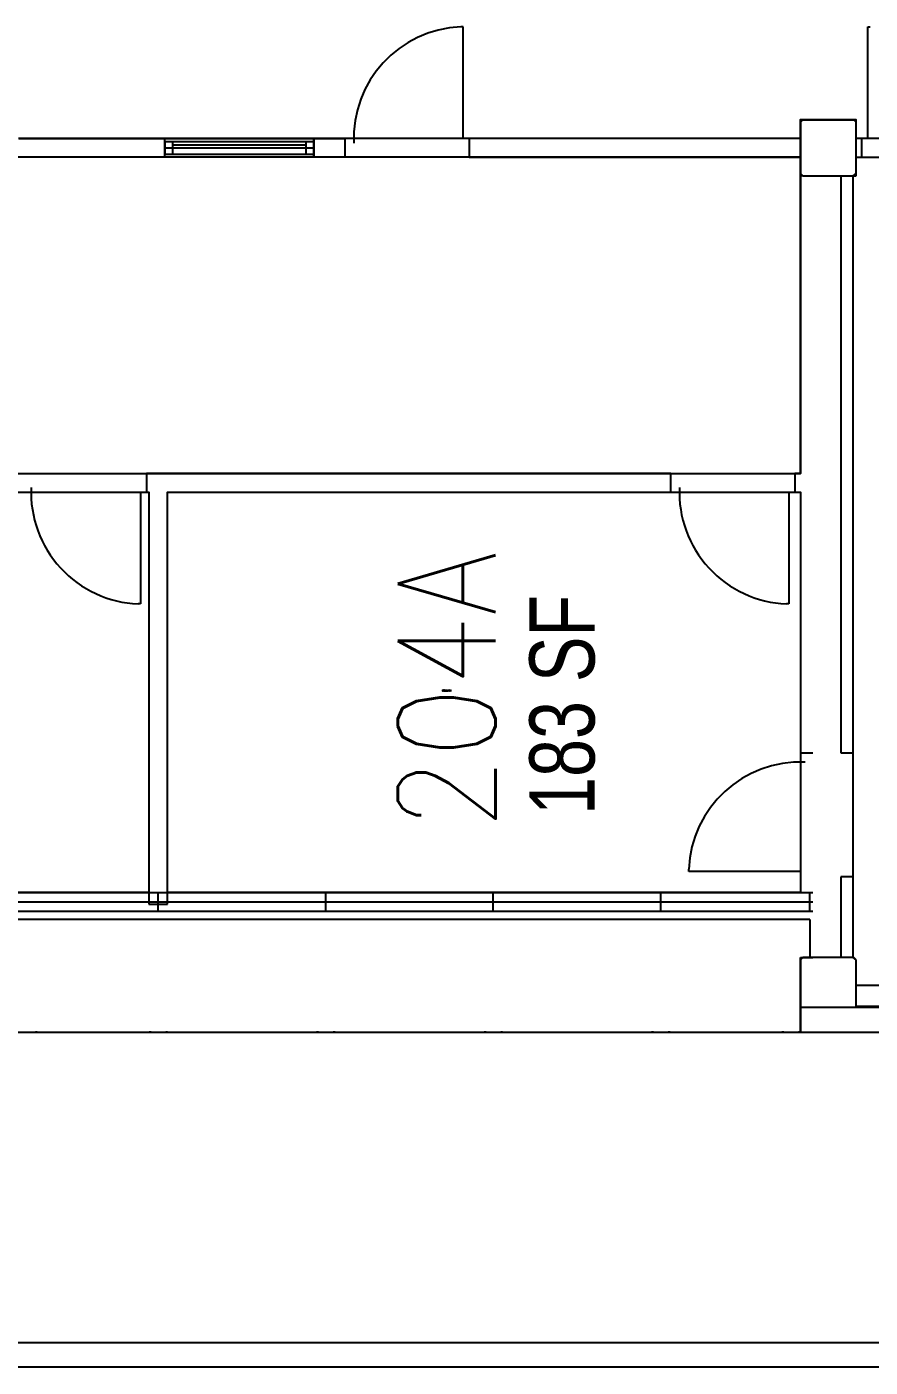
# Model space of a CAD drawing. Header units: inches. Extents: x -234 to 3525, y 0 to 2715.
# Drawn here: x 1361.6 to 1633.5, y 147 to 579 of the extents above; entities that cross this region are included whole.
import ezdxf
from ezdxf.enums import TextEntityAlignment as Align

# ---------------------------------------------------------------- set-up
doc = ezdxf.new("R2010")
doc.units = ezdxf.units.IN
doc.header["$LTSCALE"] = 10
doc.header["$MEASUREMENT"] = 0
for name, color, linetype in [('A-DOOR', 2, 'CONTINUOUS'), ('A-GLAZ', 1, 'CONTINUOUS'), ('A-IDEN-RNUM', 7, 'CONTINUOUS'), ('A-IDEN-SNUM', 4, 'CONTINUOUS'), ('A-IDEN-VNUM', 4, 'CONTINUOUS'), ('A-ROOF', 2, 'CONTINUOUS'), ('A-WALL', 5, 'CONTINUOUS'), ('AREA-ASSIGN', 7, 'CONTINUOUS'), ('AREA-TEXT', 3, 'CONTINUOUS')]:
    doc.layers.add(name, color=color, linetype=linetype)
doc.styles.add('AREA', font='arial.ttf', dxfattribs={"width": 0.75, "height": 21})
doc.styles.add('ROOMSNUMBER', font='TXT.SHX', dxfattribs={"height": 0.03})
doc.styles.add('ROOMVNUMBER', font='simplex.shx', dxfattribs={"width": 0.85})

msp = doc.modelspace()

# ---------------------------------------------------------------- linework, layer by layer
at = {"layer": 'A-DOOR'}
for p, q in [((1502.25, 579), (1501.5, 579)), ((1502.25, 543), (1502.25, 579)), ((1632.75, 543), (1632.75, 579)), ((1632.75, 579), (1633.5, 579)), ((1398.25, 429), (1398.25, 393)), ((1607.25, 429), (1607.25, 393)), ((1398.25, 393), (1397.5, 393)), ((1607.25, 393), (1606.5, 393)), ((1575, 306.75), (1575, 307.5)), ((1611, 306.75), (1575, 306.75))]:
    msp.add_line(p, q, dxfattribs=at)
for centre, start, end in [((1503, 543), 92.3859, 182.3859), ((1399, 429), 177.6141, 267.6141), ((1608, 429), 177.6141, 267.6141), ((1611, 306), 87.6141, 177.6141)]:
    msp.add_arc(centre, 36.03, start, end, dxfattribs=at)
at = {"layer": 'A-GLAZ'}
for p, q in [((1406.09, 542), (1406.09, 538)), ((1406.09, 538), (1406.09, 542)), ((1406.09, 542), (1454.09, 542)), ((1406.09, 540), (1454.09, 540)), ((1408.59, 542), (1408.59, 538)), ((1408.59, 541), (1451.59, 541)), ((1408.59, 540), (1451.59, 540)), ((1451.59, 542), (1451.59, 538)), ((1454.09, 542), (1454.09, 538)), ((1454.09, 538), (1454.09, 542)), ((1406.09, 538), (1454.09, 538)), ((819, 300), (1615, 300)), ((1404, 294), (1404, 300)), ((1458, 294), (1458, 300)), ((1512, 294), (1512, 300)), ((1566, 294), (1566, 300)), ((1614, 294), (1614, 300)), ((819, 297), (1615, 297)), ((819, 294), (1615, 294))]:
    msp.add_line(p, q, dxfattribs=at)
at = {"layer": 'A-ROOF'}
for p, q in [((819, 255), (1611, 255)), ((1364.98, 255), (1364.38, 255)), ((1401.65, 255), (1401.04, 255)), ((1407, 255), (1406.4, 255)), ((1455.65, 255), (1455.04, 255)), ((1461, 255), (1460.4, 255)), ((1509.65, 255), (1509.04, 255)), ((1515, 255), (1514.4, 255)), ((1563.65, 255), (1563.04, 255)), ((1569, 255), (1568.4, 255)), ((1605.67, 255), (1605.06, 255)), ((1611, 255), (1610.42, 255))]:
    msp.add_line(p, q, dxfattribs=at)
at = {"layer": 'A-WALL'}
for p, q in [((1611, 531), (1611, 549)), ((1611, 549), (1629, 549)), ((1611.75, 549), (1611, 548.25)), ((1628.25, 549), (1611.75, 549)), ((1629, 548.25), (1628.25, 549)), ((1629, 531), (1629, 549)), ((1611, 548.25), (1611, 543)), ((1629, 543), (1629, 548.25)), ((1359, 543), (1464.25, 543)), ((1406.09, 537), (1406.09, 543)), ((1454.09, 537), (1454.09, 543)), ((1454.09, 543), (1454.09, 537)), ((1464.25, 537), (1464.25, 543)), ((1611, 543), (1504.25, 543)), ((1504.25, 543), (1504.25, 537)), ((1611, 543), (1611, 537)), ((1629, 537), (1629, 543)), ((1630.75, 543), (1629, 543)), ((1630.75, 537), (1630.75, 543)), ((1464.25, 537), (1359, 537)), ((1504.25, 537), (1611, 537)), ((1611, 537), (1611, 531.75)), ((1629, 531.75), (1629, 537)), ((1629, 537), (1630.75, 537)), ((1611, 531.75), (1611.75, 531)), ((1628.25, 531), (1629, 531.75)), ((1611, 531), (1611, 435)), ((1611.75, 531), (1611, 531)), ((1611.75, 531), (1615, 531)), ((1615, 531), (1624, 531)), ((1624, 531), (1628, 531)), ((1624, 531), (1624, 345)), ((1625, 531), (1629, 531)), ((1628, 531), (1628.25, 531)), ((1628, 345), (1628, 531)), ((1569.25, 435), (1400.25, 435)), ((1400.25, 435), (1400.25, 429)), ((1569.25, 429), (1569.25, 435)), ((1611, 435), (1609.25, 435)), ((1609.25, 435), (1609.25, 429)), ((1400.25, 429), (1401, 429)), ((1401, 429), (1401, 296.25)), ((1407, 429), (1569.25, 429)), ((1407, 296.25), (1407, 429)), ((1609.25, 429), (1611, 429)), ((1611, 429), (1611, 345)), ((1611, 345), (1615, 345)), ((1624, 345), (1628, 345)), ((1624, 305), (1624, 279)), ((1628, 305), (1624, 305)), ((1628, 279), (1628, 305)), ((1401, 296.25), (1407, 296.25)), ((1614, 291.25), (819, 291.25)), ((1614, 291.25), (1614, 279)), ((1611, 255), (1611, 279)), ((1611, 279), (1615, 279)), ((1611.75, 279), (1611, 278.25)), ((1611, 278.25), (1611, 263)), ((1614, 279), (1611.75, 279)), ((1624, 279), (1614, 279)), ((1628, 279), (1624, 279)), ((1628.25, 279), (1628, 279)), ((1629, 278.25), (1628.25, 279)), ((1629, 270), (1629, 278.25)), ((1629, 263.37), (1629, 270)), ((1779, 270), (1629, 270)), ((1611, 263), (1629, 263)), ((1611, 263), (1611, 255)), ((1629, 263), (1629, 263.37)), ((1629, 263.37), (1881, 263.37)), ((1629, 263), (1881, 263)), ((1881, 263), (1629, 263)), ((1611, 255), (1899, 255)), ((1611, 255), (1899, 255)), ((-226, 155), (2421, 155)), ((2709.91, 147), (-234, 147))]:
    msp.add_line(p, q, dxfattribs=at)
at = {"layer": 'AREA-ASSIGN'}
for points in [[(2150.93, 543.04), (1898.93, 543.04), (1898.93, 547.04), (1896.93, 549.04), (1882.93, 549.04), (1880.93, 547.04), (1880.93, 543.04), (1628.93, 543.04), (1628.93, 549.04), (1610.93, 549.04), (1610.93, 543.04), (1358.93, 543.04)], [(1123, 435), (1363, 435), (1399, 435), (1401, 435), (1572, 435), (1608, 435), (1611, 435), (1611, 531), (1611, 537), (1506, 537), (1470, 537), (1407, 537), (1401, 537), (1077, 537)]]:
    msp.add_lwpolyline(points, dxfattribs=at)
for points in [[(1629, 278.25), (1628, 279), (1628, 305), (1628, 345), (1628, 531), (1629, 531.75), (1629, 537), (1630.75, 537), (1667, 537), (1668, 537), (1779, 537), (1779, 270), (1629, 270)], [(1363, 429), (1399, 429), (1401, 429), (1401, 300), (1245, 300), (1245, 429)], [(1608, 429), (1611, 429), (1611, 342), (1611, 306), (1611, 300), (1407, 300), (1407, 429), (1572, 429)]]:
    msp.add_lwpolyline(points, close=True, dxfattribs=at)

# ---------------------------------------------------------------- texts
at = {"layer": 'A-IDEN-RNUM', "style": 'ROOMSNUMBER'}
msp.add_text('0204-A0', height=0.36, rotation=360, dxfattribs=at).set_placement((1496.96, 365.09), align=Align.MIDDLE_CENTER)
at = {"layer": 'A-IDEN-SNUM', "style": 'ROOMSNUMBER'}
msp.add_text('03500204A0', height=0.36, rotation=360, dxfattribs=at).set_placement((1496.96, 365.09), align=Align.MIDDLE_CENTER)
at = {"layer": 'A-IDEN-VNUM', "style": 'ROOMVNUMBER', "width": 0.85}
msp.add_text('204A', height=31.5, rotation=90, dxfattribs=at).set_placement((1496.96, 365.09), align=Align.MIDDLE_CENTER)
at = {"layer": 'AREA-TEXT', "style": 'AREA', "width": 0.75}
msp.add_text('183 SF', height=21, rotation=90, dxfattribs=at).set_placement((1534.14, 360.46), align=Align.MIDDLE_CENTER)

doc.saveas('drawing.dxf')
